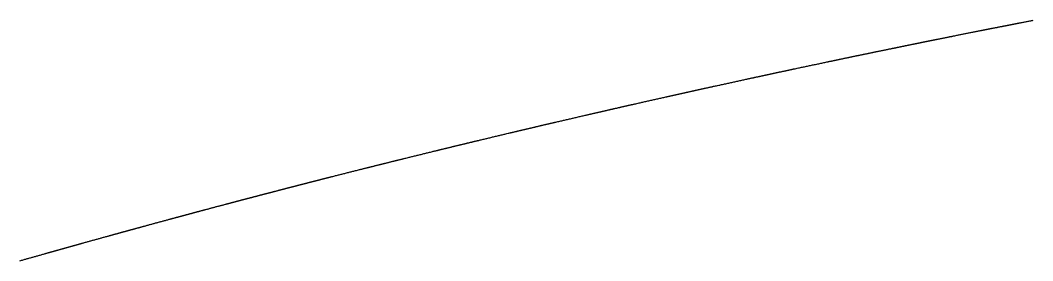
# Model space of a CAD drawing. Header units: millimetres. Extents: x 0 to 2438, y 0 to 1219.
# Drawn here: x 213.331 to 215.886, y 469.506 to 470.112 of the extents above; entities that cross this region are included whole.
import ezdxf

# ---------------------------------------------------------------- set-up
doc = ezdxf.new("R2010")
doc.units = ezdxf.units.MM
doc.layers.add('CUT_AIRCRAFT', color=7, linetype='Continuous')

msp = doc.modelspace()

# ---------------------------------------------------------------- linework, layer by layer
at = {"layer": 'CUT_AIRCRAFT'}
msp.add_lwpolyline([(213.3302, 469.5056), (213.3322, 469.5062), (213.3344, 469.5068), (213.3366, 469.5074), (213.3387, 469.508), (213.3408, 469.5086), (213.3427, 469.5091), (213.3447, 469.5097), (213.3467, 469.5103), (213.3488, 469.5108), (213.3508, 469.5114), (213.3529, 469.512), (213.3549, 469.5126), (213.3569, 469.5132), (213.359, 469.5137), (213.361, 469.5143), (213.363, 469.5149), (213.365, 469.5155), (213.3671, 469.516), (213.3691, 469.5166), (213.3712, 469.5172), (213.3732, 469.5178), (213.3752, 469.5183), (213.3773, 469.5189), (213.3793, 469.5195), (213.3812, 469.52), (213.3833, 469.5206), (213.3854, 469.5212), (213.3876, 469.5218), (213.3898, 469.5224), (213.3918, 469.523), (213.3935, 469.5235), (213.3948, 469.5239), (213.3959, 469.5242), (213.3967, 469.5244), (213.3975, 469.5246), (213.3984, 469.5249), (213.3995, 469.5252), (213.4005, 469.5255), (213.4015, 469.5258), (213.4026, 469.526), (213.4036, 469.5263), (213.4046, 469.5266), (213.4056, 469.5269), (213.4065, 469.5272), (213.4075, 469.5274), (213.4085, 469.5277), (213.4095, 469.528), (213.4106, 469.5283), (213.4116, 469.5286), (213.4126, 469.5289), (213.4136, 469.5291), (213.4146, 469.5294), (213.4156, 469.5297), (213.4166, 469.53), (213.4176, 469.5303), (213.4186, 469.5305), (213.4196, 469.5308), (213.4206, 469.5311), (213.4216, 469.5314), (213.4226, 469.5317), (213.4236, 469.5319), (213.4246, 469.5322), (213.4256, 469.5325), (213.4266, 469.5328), (213.4276, 469.5331), (213.4286, 469.5334), (213.4296, 469.5336), (213.4306, 469.5339), (213.4316, 469.5342), (213.4326, 469.5345), (213.4336, 469.5348), (213.4346, 469.535), (213.4356, 469.5353), (213.4366, 469.5356), (213.4376, 469.5359), (213.4386, 469.5362), (213.4396, 469.5364), (213.4406, 469.5367), (213.4416, 469.537), (213.4426, 469.5373), (213.4436, 469.5376), (213.4446, 469.5378), (213.4456, 469.5381), (213.4466, 469.5384), (213.4476, 469.5387), (213.4486, 469.539), (213.4496, 469.5392), (213.4506, 469.5395), (213.4516, 469.5398), (213.4526, 469.5401), (213.4536, 469.5404), (213.4546, 469.5406), (213.4556, 469.5409), (213.4566, 469.5412), (213.4576, 469.5415), (213.4587, 469.5418), (213.4597, 469.542), (213.4606, 469.5423), (213.4616, 469.5426), (213.4626, 469.5429), (213.4637, 469.5432), (213.4647, 469.5434), (213.4657, 469.5437), (213.4667, 469.544), (213.4677, 469.5443), (213.4687, 469.5446), (213.4697, 469.5448), (213.4707, 469.5451), (213.4717, 469.5454), (213.4727, 469.5457), (213.4737, 469.546), (213.4747, 469.5462), (213.4757, 469.5465), (213.4767, 469.5468), (213.4777, 469.5471), (213.4787, 469.5474), (213.4797, 469.5476), (213.4807, 469.5479), (213.4817, 469.5482), (213.4827, 469.5485), (213.4838, 469.5488), (213.4848, 469.5491), (213.4857, 469.5493), (213.4865, 469.5495), (213.4874, 469.5498), (213.4884, 469.5501), (213.4897, 469.5504), (213.4914, 469.5509), (213.4933, 469.5514), (213.4955, 469.552), (213.4976, 469.5526), (213.4996, 469.5532), (213.5016, 469.5537), (213.5035, 469.5543), (213.5055, 469.5548), (213.5074, 469.5554), (213.5094, 469.5559), (213.5114, 469.5565), (213.5134, 469.557), (213.5153, 469.5575), (213.5173, 469.5581), (213.5193, 469.5586), (213.5212, 469.5592), (213.5232, 469.5597), (213.5252, 469.5603), (213.5272, 469.5608), (213.5291, 469.5614), (213.5311, 469.5619), (213.5331, 469.5625), (213.5351, 469.563), (213.537, 469.5636), (213.5389, 469.5641), (213.5409, 469.5646), (213.5428, 469.5652), (213.5449, 469.5657), (213.547, 469.5663), (213.5492, 469.5669), (213.5511, 469.5675), (213.5528, 469.5679), (213.5541, 469.5683), (213.555, 469.5685), (213.5559, 469.5688), (213.5567, 469.569), (213.5575, 469.5692), (213.5585, 469.5695), (213.5595, 469.5698), (213.5605, 469.5701), (213.5615, 469.5703), (213.5625, 469.5706), (213.5635, 469.5709), (213.5644, 469.5711), (213.5654, 469.5714), (213.5663, 469.5717), (213.5673, 469.5719), (213.5683, 469.5722), (213.5693, 469.5725), (213.5702, 469.5727), (213.5712, 469.573), (213.5722, 469.5733), (213.5731, 469.5735), (213.5741, 469.5738), (213.5751, 469.5741), (213.5761, 469.5743), (213.577, 469.5746), (213.578, 469.5749), (213.579, 469.5751), (213.5799, 469.5754), (213.5809, 469.5757), (213.5819, 469.5759), (213.5828, 469.5762), (213.5838, 469.5765), (213.5848, 469.5767), (213.5857, 469.577), (213.5867, 469.5773), (213.5877, 469.5775), (213.5887, 469.5778), (213.5896, 469.5781), (213.5906, 469.5783), (213.5916, 469.5786), (213.5925, 469.5789), (213.5935, 469.5791), (213.5945, 469.5794), (213.5954, 469.5796), (213.5964, 469.5799), (213.5974, 469.5802), (213.5984, 469.5804), (213.5993, 469.5807), (213.6003, 469.581), (213.6013, 469.5812), (213.6022, 469.5815), (213.6032, 469.5818), (213.6042, 469.582), (213.6051, 469.5823), (213.6061, 469.5826), (213.6071, 469.5828), (213.608, 469.5831), (213.609, 469.5834), (213.61, 469.5836), (213.611, 469.5839), (213.6119, 469.5842), (213.6129, 469.5844), (213.6139, 469.5847), (213.6148, 469.585), (213.6158, 469.5852), (213.6168, 469.5855), (213.6177, 469.5858), (213.6187, 469.586), (213.6197, 469.5863), (213.6206, 469.5866), (213.6216, 469.5868), (213.6226, 469.5871), (213.6235, 469.5873), (213.6245, 469.5876), (213.6255, 469.5879), (213.6265, 469.5881), (213.6274, 469.5884), (213.6284, 469.5887), (213.6294, 469.5889), (213.6303, 469.5892), (213.6313, 469.5895), (213.6323, 469.5897), (213.6333, 469.59), (213.6342, 469.5903), (213.6352, 469.5905), (213.6361, 469.5908), (213.6371, 469.5911), (213.6381, 469.5913), (213.6391, 469.5916), (213.6401, 469.5919), (213.6411, 469.5921), (213.642, 469.5924), (213.6428, 469.5926), (213.6436, 469.5928), (213.6446, 469.5931), (213.6458, 469.5934), (213.6475, 469.5939), (213.6494, 469.5944), (213.6514, 469.5949), (213.6535, 469.5955), (213.6554, 469.596), (213.6574, 469.5966), (213.6592, 469.5971), (213.6611, 469.5976), (213.6629, 469.5981), (213.6649, 469.5986), (213.6668, 469.5991), (213.6687, 469.5996), (213.6706, 469.6002), (213.6725, 469.6007), (213.6744, 469.6012), (213.6763, 469.6017), (213.6782, 469.6022), (213.6801, 469.6027), (213.682, 469.6033), (213.6839, 469.6038), (213.6858, 469.6043), (213.6877, 469.6048), (213.6896, 469.6053), (213.6915, 469.6058), (213.6934, 469.6063), (213.6952, 469.6069), (213.6971, 469.6074), (213.6991, 469.6079), (213.7012, 469.6085), (213.7032, 469.609), (213.7052, 469.6095), (213.7067, 469.61), (213.708, 469.6103), (213.7089, 469.6106), (213.7097, 469.6108), (213.7105, 469.611), (213.7113, 469.6112), (213.7123, 469.6115), (213.7132, 469.6117), (213.7142, 469.612), (213.7152, 469.6122), (213.7161, 469.6125), (213.717, 469.6127), (213.718, 469.613), (213.7189, 469.6132), (213.7198, 469.6135), (213.7208, 469.6137), (213.7217, 469.614), (213.7226, 469.6143), (213.7236, 469.6145), (213.7245, 469.6148), (213.7254, 469.615), (213.7264, 469.6153), (213.7273, 469.6155), (213.7282, 469.6158), (213.7292, 469.616), (213.7301, 469.6163), (213.731, 469.6165), (213.732, 469.6168), (213.7329, 469.617), (213.7338, 469.6173), (213.7348, 469.6175), (213.7357, 469.6178), (213.7366, 469.618), (213.7376, 469.6183), (213.7385, 469.6185), (213.7394, 469.6188), (213.7404, 469.619), (213.7413, 469.6193), (213.7422, 469.6195), (213.7432, 469.6198), (213.7441, 469.62), (213.745, 469.6203), (213.746, 469.6205), (213.7469, 469.6208), (213.7478, 469.621), (213.7488, 469.6213), (213.7497, 469.6215), (213.7506, 469.6218), (213.7516, 469.622), (213.7525, 469.6223), (213.7534, 469.6225), (213.7544, 469.6228), (213.7553, 469.623), (213.7562, 469.6233), (213.7572, 469.6235), (213.7581, 469.6238), (213.7591, 469.624), (213.76, 469.6243), (213.7609, 469.6245), (213.7619, 469.6248), (213.7628, 469.625), (213.7637, 469.6253), (213.7646, 469.6255), (213.7656, 469.6258), (213.7665, 469.6261), (213.7674, 469.6263), (213.7684, 469.6266), (213.7693, 469.6268), (213.7703, 469.6271), (213.7712, 469.6273), (213.7721, 469.6276), (213.7731, 469.6278), (213.774, 469.6281), (213.7749, 469.6283), (213.7758, 469.6286), (213.7768, 469.6288), (213.7777, 469.6291), (213.7786, 469.6293), (213.7796, 469.6295), (213.7805, 469.6298), (213.7815, 469.63), (213.7824, 469.6303), (213.7833, 469.6305), (213.7843, 469.6308), (213.7852, 469.631), (213.7861, 469.6313), (213.787, 469.6315), (213.788, 469.6318), (213.7889, 469.632), (213.7899, 469.6323), (213.7909, 469.6326), (213.7918, 469.6328), (213.7927, 469.633), (213.7935, 469.6333), (213.7943, 469.6335), (213.7952, 469.6337), (213.7964, 469.634), (213.7979, 469.6344), (213.7996, 469.6349), (213.8014, 469.6354), (213.8033, 469.6359), (213.8051, 469.6364), (213.8068, 469.6368), (213.8085, 469.6373), (213.8102, 469.6377), (213.8119, 469.6382), (213.8136, 469.6386), (213.8154, 469.6391), (213.8171, 469.6396), (213.8188, 469.64), (213.8206, 469.6405), (213.8223, 469.6409), (213.824, 469.6414), (213.8257, 469.6419), (213.8274, 469.6423), (213.8292, 469.6428), (213.8309, 469.6432), (213.8327, 469.6437), (213.8344, 469.6441), (213.8361, 469.6446), (213.8378, 469.6451), (213.8395, 469.6455), (213.8412, 469.646), (213.8429, 469.6464), (213.8447, 469.6469), (213.8466, 469.6474), (213.8485, 469.6479), (213.8502, 469.6483), (213.8516, 469.6487), (213.8527, 469.649), (213.8535, 469.6492), (213.8542, 469.6494), (213.8548, 469.6496), (213.8555, 469.6497), (213.8563, 469.65), (213.8571, 469.6502), (213.858, 469.6504), (213.8588, 469.6506), (213.8596, 469.6508), (213.8604, 469.651), (213.8611, 469.6512), (213.8619, 469.6514), (213.8627, 469.6516), (213.8635, 469.6519), (213.8643, 469.6521), (213.8651, 469.6523), (213.8659, 469.6525), (213.8667, 469.6527), (213.8675, 469.6529), (213.8683, 469.6531), (213.869, 469.6533), (213.8698, 469.6535), (213.8706, 469.6537), (213.8714, 469.654), (213.8722, 469.6542), (213.873, 469.6544), (213.8738, 469.6546), (213.8746, 469.6548), (213.8754, 469.655), (213.8762, 469.6552), (213.877, 469.6554), (213.8778, 469.6556), (213.8785, 469.6558), (213.8793, 469.656), (213.8801, 469.6563), (213.8809, 469.6565), (213.8817, 469.6567), (213.8825, 469.6569), (213.8833, 469.6571), (213.8841, 469.6573), (213.8849, 469.6575), (213.8857, 469.6577), (213.8865, 469.6579), (213.8873, 469.6581), (213.8881, 469.6583), (213.8888, 469.6585), (213.8896, 469.6588), (213.8904, 469.659), (213.8912, 469.6592), (213.892, 469.6594), (213.8928, 469.6596), (213.8936, 469.6598), (213.8944, 469.66), (213.8952, 469.6602), (213.896, 469.6604), (213.8968, 469.6606), (213.8976, 469.6608), (213.8983, 469.661), (213.8991, 469.6613), (213.8999, 469.6615), (213.9007, 469.6617), (213.9015, 469.6619), (213.9023, 469.6621), (213.9031, 469.6623), (213.9039, 469.6625), (213.9047, 469.6627), (213.9055, 469.6629), (213.9063, 469.6631), (213.9071, 469.6633), (213.9079, 469.6635), (213.9086, 469.6637), (213.9094, 469.664), (213.9102, 469.6642), (213.911, 469.6644), (213.9118, 469.6646), (213.9126, 469.6648), (213.9134, 469.665), (213.9142, 469.6652), (213.915, 469.6654), (213.9158, 469.6656), (213.9166, 469.6658), (213.9174, 469.666), (213.9181, 469.6662), (213.9189, 469.6664), (213.9197, 469.6667), (213.9205, 469.6669), (213.9213, 469.6671), (213.9221, 469.6673), (213.9229, 469.6675), (213.9237, 469.6677), (213.9245, 469.6679), (213.9253, 469.6681), (213.926, 469.6683), (213.9268, 469.6685), (213.9277, 469.6687), (213.9285, 469.669), (213.9294, 469.6692), (213.9303, 469.6694), (213.9313, 469.6697), (213.9322, 469.6699), (213.9331, 469.6701), (213.934, 469.6704), (213.9349, 469.6706), (213.9358, 469.6708), (213.9367, 469.6711), (213.9376, 469.6713), (213.9385, 469.6716), (213.9394, 469.6718), (213.9403, 469.672), (213.9412, 469.6723), (213.9421, 469.6725), (213.943, 469.6727), (213.9439, 469.673), (213.9448, 469.6732), (213.9457, 469.6734), (213.9466, 469.6737), (213.9475, 469.6739), (213.9484, 469.6741), (213.9493, 469.6744), (213.9501, 469.6746), (213.951, 469.6748), (213.9519, 469.6751), (213.9529, 469.6753), (213.9539, 469.6756), (213.9549, 469.6758), (213.9558, 469.6761), (213.9565, 469.6763), (213.9568, 469.6763), (213.9569, 469.6764), (213.9569, 469.6764), (213.957, 469.6764), (213.9571, 469.6764), (213.9572, 469.6764), (213.9573, 469.6765), (213.9575, 469.6765), (213.9576, 469.6765), (213.9577, 469.6766), (213.9578, 469.6766), (213.9579, 469.6766), (213.958, 469.6766), (213.9581, 469.6767), (213.9582, 469.6767), (213.9583, 469.6767), (213.9584, 469.6768), (213.9585, 469.6768), (213.9587, 469.6768), (213.9588, 469.6768), (213.9589, 469.6769), (213.959, 469.6769), (213.9591, 469.6769), (213.9592, 469.677), (213.9593, 469.677), (213.9594, 469.677), (213.9595, 469.677), (213.9596, 469.6771), (213.9597, 469.6771), (213.9598, 469.6771), (213.9599, 469.6772), (213.9601, 469.6772), (213.9602, 469.6772), (213.9603, 469.6772), (213.9604, 469.6773), (213.9605, 469.6773), (213.9606, 469.6773), (213.9607, 469.6774), (213.9608, 469.6774), (213.9609, 469.6774), (213.961, 469.6774), (213.9612, 469.6775), (213.9613, 469.6775), (213.9614, 469.6775), (213.9615, 469.6776), (213.9616, 469.6776), (213.9617, 469.6776), (213.9618, 469.6776), (213.9619, 469.6777), (213.962, 469.6777), (213.9621, 469.6777), (213.9622, 469.6778), (213.9623, 469.6778), (213.9624, 469.6778), (213.9626, 469.6778), (213.9627, 469.6779), (213.9628, 469.6779), (213.9629, 469.6779), (213.963, 469.678), (213.9631, 469.678), (213.9632, 469.678), (213.9633, 469.678), (213.9634, 469.6781), (213.9635, 469.6781), (213.9637, 469.6781), (213.9638, 469.6781), (213.9639, 469.6782), (213.964, 469.6782), (213.9641, 469.6782), (213.9642, 469.6783), (213.9643, 469.6783), (213.9644, 469.6783), (213.9645, 469.6783), (213.9646, 469.6784), (213.9647, 469.6784), (213.9649, 469.6784), (213.965, 469.6785), (213.9651, 469.6785), (213.9652, 469.6785), (213.9653, 469.6785), (213.9654, 469.6786), (213.9655, 469.6786), (213.9656, 469.6786), (213.9657, 469.6787), (213.9658, 469.6787), (213.9659, 469.6787), (213.966, 469.6787), (213.9661, 469.6788), (213.9663, 469.6788), (213.9664, 469.6788), (213.9665, 469.6789), (213.9666, 469.6789), (213.9667, 469.6789), (213.9668, 469.6789), (213.9669, 469.679), (213.967, 469.679), (213.9671, 469.679), (213.9672, 469.6791), (213.9674, 469.6791), (213.9675, 469.6791), (213.9676, 469.6791), (213.9677, 469.6792), (213.9678, 469.6792), (213.9679, 469.6792), (213.968, 469.6793), (213.9681, 469.6793), (213.9682, 469.6793), (213.9683, 469.6793), (213.9684, 469.6794), (213.9685, 469.6794), (213.9686, 469.6794), (213.9688, 469.6795), (213.9689, 469.6795), (213.969, 469.6795), (213.9691, 469.6795), (213.9692, 469.6796), (213.9693, 469.6796), (213.9694, 469.6796), (213.9695, 469.6796), (213.9696, 469.6797), (213.9697, 469.6797), (213.9699, 469.6797), (213.97, 469.6798), (213.9701, 469.6798), (213.9702, 469.6798), (213.9703, 469.6798), (213.9704, 469.6799), (213.9715, 469.6802), (213.9727, 469.6805), (213.9738, 469.6808), (213.9749, 469.6811), (213.976, 469.6813), (213.9772, 469.6816), (213.9783, 469.6819), (213.9794, 469.6822), (213.9806, 469.6825), (213.9817, 469.6828), (213.9828, 469.6831), (213.984, 469.6834), (213.9851, 469.6837), (213.9862, 469.684), (213.9874, 469.6843), (213.9885, 469.6846), (213.9896, 469.6849), (213.9907, 469.6852), (213.9919, 469.6855), (213.993, 469.6857), (213.9941, 469.686), (213.9953, 469.6863), (213.9964, 469.6866), (213.9975, 469.6869), (213.9987, 469.6872), (213.9998, 469.6875), (214.0009, 469.6878), (214.0021, 469.6881), (214.0032, 469.6884), (214.0043, 469.6887), (214.0055, 469.689), (214.0066, 469.6893), (214.0077, 469.6896), (214.0088, 469.6898), (214.01, 469.6901), (214.0111, 469.6904), (214.0122, 469.6907), (214.0134, 469.691), (214.0145, 469.6913), (214.0156, 469.6916), (214.0168, 469.6919), (214.0179, 469.6922), (214.019, 469.6925), (214.0202, 469.6928), (214.0213, 469.6931), (214.0224, 469.6934), (214.0236, 469.6936), (214.0247, 469.6939), (214.0258, 469.6942), (214.027, 469.6945), (214.0281, 469.6948), (214.0292, 469.6951), (214.0304, 469.6954), (214.0315, 469.6957), (214.0326, 469.696), (214.0337, 469.6963), (214.0349, 469.6966), (214.036, 469.6969), (214.0371, 469.6971), (214.0383, 469.6974), (214.0394, 469.6977), (214.0405, 469.698), (214.0417, 469.6983), (214.0428, 469.6986), (214.0439, 469.6989), (214.0451, 469.6992), (214.0462, 469.6995), (214.0473, 469.6998), (214.0485, 469.7001), (214.0496, 469.7003), (214.0507, 469.7006), (214.0519, 469.7009), (214.053, 469.7012), (214.0541, 469.7015), (214.0553, 469.7018), (214.0564, 469.7021), (214.0575, 469.7024), (214.0587, 469.7027), (214.0598, 469.703), (214.0609, 469.7033), (214.0621, 469.7035), (214.0632, 469.7038), (214.0643, 469.7041), (214.0655, 469.7044), (214.0666, 469.7047), (214.0677, 469.705), (214.0689, 469.7053), (214.07, 469.7056), (214.0711, 469.7059), (214.0722, 469.7062), (214.0734, 469.7064), (214.0745, 469.7067), (214.0756, 469.707), (214.0768, 469.7073), (214.0779, 469.7076), (214.079, 469.7079), (214.0802, 469.7082), (214.0813, 469.7085), (214.0824, 469.7088), (214.0836, 469.7091), (214.0847, 469.7093), (214.0858, 469.7096), (214.087, 469.7099), (214.0881, 469.7102), (214.0892, 469.7105), (214.0904, 469.7108), (214.0915, 469.7111), (214.0926, 469.7114), (214.0938, 469.7117), (214.0949, 469.7119), (214.096, 469.7122), (214.0972, 469.7125), (214.0983, 469.7128), (214.0995, 469.7131), (214.1006, 469.7134), (214.1017, 469.7137), (214.1028, 469.714), (214.104, 469.7142), (214.1051, 469.7145), (214.1062, 469.7148), (214.1074, 469.7151), (214.1086, 469.7154), (214.1097, 469.7157), (214.1108, 469.716), (214.1117, 469.7162), (214.1127, 469.7165), (214.1138, 469.7168), (214.1153, 469.7171), (214.1173, 469.7176), (214.1195, 469.7182), (214.122, 469.7188), (214.1245, 469.7195), (214.1269, 469.7201), (214.1292, 469.7207), (214.1314, 469.7212), (214.1337, 469.7218), (214.1359, 469.7224), (214.1382, 469.7229), (214.1405, 469.7235), (214.1428, 469.7241), (214.1451, 469.7247), (214.1474, 469.7253), (214.1497, 469.7259), (214.152, 469.7264), (214.1543, 469.727), (214.1566, 469.7276), (214.1589, 469.7282), (214.1612, 469.7287), (214.1635, 469.7293), (214.1658, 469.7299), (214.1681, 469.7305), (214.1703, 469.7311), (214.1726, 469.7316), (214.1748, 469.7322), (214.1771, 469.7328), (214.1795, 469.7334), (214.182, 469.734), (214.1845, 469.7346), (214.1868, 469.7352), (214.1887, 469.7357), (214.1902, 469.7361), (214.1914, 469.7363), (214.1924, 469.7366), (214.1933, 469.7368), (214.1944, 469.7371), (214.1956, 469.7374), (214.1968, 469.7377), (214.198, 469.738), (214.1992, 469.7383), (214.2003, 469.7386), (214.2015, 469.7389), (214.2026, 469.7392), (214.2038, 469.7395), (214.2049, 469.7397), (214.2061, 469.74), (214.2073, 469.7403), (214.2084, 469.7406), (214.2096, 469.7409), (214.2107, 469.7412), (214.2119, 469.7415), (214.2131, 469.7418), (214.2142, 469.7421), (214.2154, 469.7424), (214.2165, 469.7427), (214.2177, 469.7429), (214.2189, 469.7432), (214.22, 469.7435), (214.2212, 469.7438), (214.2223, 469.7441), (214.2235, 469.7444), (214.2247, 469.7447), (214.2258, 469.745), (214.227, 469.7453), (214.2281, 469.7456), (214.2293, 469.7458), (214.2305, 469.7461), (214.2316, 469.7464), (214.2328, 469.7467), (214.2339, 469.747), (214.2351, 469.7473), (214.2363, 469.7476), (214.2374, 469.7479), (214.2386, 469.7482), (214.2398, 469.7484), (214.2409, 469.7487), (214.2421, 469.749), (214.2432, 469.7493), (214.2444, 469.7496), (214.2456, 469.7499), (214.2467, 469.7502), (214.2479, 469.7505), (214.249, 469.7508), (214.2502, 469.751), (214.2514, 469.7513), (214.2525, 469.7516), (214.2537, 469.7519), (214.2548, 469.7522), (214.256, 469.7525), (214.2572, 469.7528), (214.2583, 469.7531), (214.2595, 469.7534), (214.2606, 469.7536), (214.2618, 469.7539), (214.263, 469.7542), (214.2641, 469.7545), (214.2653, 469.7548), (214.2664, 469.7551), (214.2676, 469.7554), (214.2688, 469.7557), (214.2699, 469.7559), (214.2711, 469.7562), (214.2722, 469.7565), (214.2734, 469.7568), (214.2746, 469.7571), (214.2757, 469.7574), (214.2769, 469.7577), (214.2781, 469.758), (214.2792, 469.7583), (214.2804, 469.7585), (214.2815, 469.7588), (214.2827, 469.7591), (214.2839, 469.7594), (214.285, 469.7597), (214.2862, 469.76), (214.2873, 469.7603), (214.2885, 469.7605), (214.2896, 469.7608), (214.2908, 469.7611), (214.292, 469.7614), (214.2933, 469.7617), (214.2944, 469.762), (214.2955, 469.7623), (214.2964, 469.7625), (214.2974, 469.7628), (214.2986, 469.763), (214.3001, 469.7634), (214.3021, 469.7639), (214.3044, 469.7645), (214.307, 469.7651), (214.3095, 469.7657), (214.312, 469.7663), (214.3143, 469.7669), (214.3166, 469.7675), (214.3189, 469.7681), (214.3212, 469.7686), (214.3236, 469.7692), (214.326, 469.7698), (214.3283, 469.7704), (214.3307, 469.7709), (214.333, 469.7715), (214.3354, 469.7721), (214.3377, 469.7727), (214.3401, 469.7733), (214.3424, 469.7738), (214.3448, 469.7744), (214.3471, 469.775), (214.3495, 469.7756), (214.3518, 469.7761), (214.3542, 469.7767), (214.3565, 469.7773), (214.3588, 469.7778), (214.3611, 469.7784), (214.3635, 469.779), (214.3659, 469.7796), (214.3685, 469.7802), (214.371, 469.7808), (214.3733, 469.7814), (214.3753, 469.7819), (214.3769, 469.7823), (214.3781, 469.7826), (214.3791, 469.7828), (214.3801, 469.783), (214.3812, 469.7833), (214.3824, 469.7836), (214.3836, 469.7839), (214.3848, 469.7842), (214.3861, 469.7845), (214.3872, 469.7848), (214.3884, 469.7851), (214.3896, 469.7854), (214.3908, 469.7856), (214.392, 469.7859), (214.3931, 469.7862), (214.3944, 469.7865), (214.3955, 469.7868), (214.3967, 469.7871), (214.3979, 469.7874), (214.3991, 469.7877), (214.4003, 469.788), (214.4015, 469.7883), (214.4027, 469.7885), (214.4039, 469.7888), (214.405, 469.7891), (214.4062, 469.7894), (214.4074, 469.7897), (214.4086, 469.79), (214.4098, 469.7903), (214.411, 469.7906), (214.4122, 469.7909), (214.4134, 469.7911), (214.4146, 469.7914), (214.4158, 469.7917), (214.4169, 469.792), (214.4181, 469.7923), (214.4193, 469.7926), (214.4205, 469.7929), (214.4217, 469.7932), (214.4229, 469.7934), (214.4241, 469.7937), (214.4253, 469.794), (214.4264, 469.7943), (214.4276, 469.7946), (214.4288, 469.7949), (214.43, 469.7952), (214.4312, 469.7955), (214.4324, 469.7958), (214.4336, 469.796), (214.4348, 469.7963), (214.436, 469.7966), (214.4372, 469.7969), (214.4384, 469.7972), (214.4395, 469.7975), (214.4407, 469.7978), (214.4419, 469.7981), (214.4431, 469.7983), (214.4443, 469.7986), (214.4455, 469.7989), (214.4467, 469.7992), (214.4479, 469.7995), (214.4491, 469.7998), (214.4502, 469.8001), (214.4514, 469.8004), (214.4526, 469.8006), (214.4538, 469.8009), (214.455, 469.8012), (214.4562, 469.8015), (214.4574, 469.8018), (214.4586, 469.8021), (214.4598, 469.8024), (214.4609, 469.8026), (214.4621, 469.8029), (214.4633, 469.8032), (214.4645, 469.8035), (214.4657, 469.8038), (214.4669, 469.8041), (214.4681, 469.8044), (214.4693, 469.8047), (214.4705, 469.8049), (214.4717, 469.8052), (214.4729, 469.8055), (214.4741, 469.8058), (214.4752, 469.8061), (214.4764, 469.8064), (214.4776, 469.8066), (214.4788, 469.8069), (214.48, 469.8072), (214.4812, 469.8075), (214.4825, 469.8078), (214.4837, 469.8081), (214.4848, 469.8084), (214.4857, 469.8086), (214.4868, 469.8088), (214.488, 469.8091), (214.4895, 469.8095), (214.4915, 469.81), (214.4939, 469.8106), (214.4965, 469.8112), (214.4991, 469.8118), (214.5016, 469.8124), (214.504, 469.813), (214.5064, 469.8136), (214.5087, 469.8141), (214.5111, 469.8147), (214.5135, 469.8153), (214.5159, 469.8158), (214.5183, 469.8164), (214.5207, 469.817), (214.5231, 469.8176), (214.5255, 469.8181), (214.5279, 469.8187), (214.5303, 469.8193), (214.5327, 469.8198), (214.5351, 469.8204), (214.5375, 469.821), (214.54, 469.8216), (214.5424, 469.8221), (214.5448, 469.8227), (214.5471, 469.8233), (214.5495, 469.8238), (214.5518, 469.8244), (214.5542, 469.825), (214.5567, 469.8256), (214.5593, 469.8262), (214.5619, 469.8268), (214.5643, 469.8274), (214.5663, 469.8278), (214.5679, 469.8282), (214.5692, 469.8285), (214.5702, 469.8287), (214.5712, 469.829), (214.5723, 469.8292), (214.5735, 469.8295), (214.5748, 469.8298), (214.576, 469.8301), (214.5773, 469.8304), (214.5785, 469.8307), (214.5797, 469.831), (214.5809, 469.8313), (214.5821, 469.8316), (214.5833, 469.8318), (214.5845, 469.8321), (214.5857, 469.8324), (214.5869, 469.8327), (214.5881, 469.833), (214.5893, 469.8333), (214.5906, 469.8336), (214.5918, 469.8339), (214.593, 469.8341), (214.5942, 469.8344), (214.5954, 469.8347), (214.5966, 469.835), (214.5978, 469.8353), (214.599, 469.8356), (214.6002, 469.8359), (214.6015, 469.8361), (214.6027, 469.8364), (214.6039, 469.8367), (214.6051, 469.837), (214.6063, 469.8373), (214.6075, 469.8376), (214.6087, 469.8379), (214.6099, 469.8381), (214.6112, 469.8384), (214.6124, 469.8387), (214.6136, 469.839), (214.6148, 469.8393), (214.616, 469.8396), (214.6172, 469.8399), (214.6184, 469.8401), (214.6196, 469.8404), (214.6208, 469.8407), (214.6221, 469.841), (214.6233, 469.8413), (214.6245, 469.8416), (214.6257, 469.8418), (214.6269, 469.8421), (214.6281, 469.8424), (214.6293, 469.8427), (214.6305, 469.843), (214.6317, 469.8433), (214.6329, 469.8436), (214.6342, 469.8438), (214.6354, 469.8441), (214.6366, 469.8444), (214.6378, 469.8447), (214.639, 469.845), (214.6402, 469.8453), (214.6414, 469.8455), (214.6427, 469.8458), (214.6439, 469.8461), (214.6451, 469.8464), (214.6463, 469.8467), (214.6475, 469.847), (214.6487, 469.8472), (214.6499, 469.8475), (214.6511, 469.8478), (214.6523, 469.8481), (214.6535, 469.8484), (214.6548, 469.8487), (214.656, 469.8489), (214.6572, 469.8492), (214.6584, 469.8495), (214.6596, 469.8498), (214.6608, 469.8501), (214.662, 469.8504), (214.6633, 469.8506), (214.6645, 469.8509), (214.6657, 469.8512), (214.6669, 469.8515), (214.6681, 469.8518), (214.6693, 469.8521), (214.6705, 469.8523), (214.6717, 469.8526), (214.6729, 469.8529), (214.6742, 469.8532), (214.6755, 469.8535), (214.6767, 469.8538), (214.6778, 469.854), (214.6788, 469.8543), (214.6798, 469.8545), (214.681, 469.8548), (214.6826, 469.8552), (214.6847, 469.8557), (214.6872, 469.8562), (214.6898, 469.8568), (214.6924, 469.8575), (214.695, 469.8581), (214.6974, 469.8586), (214.6998, 469.8592), (214.7022, 469.8597), (214.7047, 469.8603), (214.7071, 469.8609), (214.7096, 469.8614), (214.712, 469.862), (214.7145, 469.8626), (214.7169, 469.8632), (214.7194, 469.8637), (214.7218, 469.8643), (214.7243, 469.8649), (214.7267, 469.8654), (214.7292, 469.866), (214.7316, 469.8666), (214.7341, 469.8671), (214.7366, 469.8677), (214.739, 469.8683), (214.7414, 469.8688), (214.7438, 469.8694), (214.7462, 469.8699), (214.7487, 469.8705), (214.7512, 469.8711), (214.7539, 469.8717), (214.7565, 469.8723), (214.759, 469.8729), (214.761, 469.8733), (214.7627, 469.8737), (214.7639, 469.874), (214.765, 469.8742), (214.766, 469.8745), (214.7671, 469.8747), (214.7684, 469.875), (214.7697, 469.8753), (214.7709, 469.8756), (214.7722, 469.8759), (214.7734, 469.8762), (214.7747, 469.8765), (214.7759, 469.8768), (214.7771, 469.877), (214.7784, 469.8773), (214.7796, 469.8776), (214.7808, 469.8779), (214.7821, 469.8782), (214.7833, 469.8785), (214.7846, 469.8788), (214.7858, 469.879), (214.787, 469.8793), (214.7883, 469.8796), (214.7895, 469.8799), (214.7908, 469.8802), (214.792, 469.8805), (214.7932, 469.8807), (214.7945, 469.881), (214.7957, 469.8813), (214.797, 469.8816), (214.7982, 469.8819), (214.7994, 469.8822), (214.8007, 469.8824), (214.8019, 469.8827), (214.8031, 469.883), (214.8044, 469.8833), (214.8056, 469.8836), (214.8068, 469.8839), (214.8081, 469.8841), (214.8093, 469.8844), (214.8106, 469.8847), (214.8118, 469.885), (214.8131, 469.8853), (214.8143, 469.8856), (214.8155, 469.8858), (214.8168, 469.8861), (214.818, 469.8864), (214.8192, 469.8867), (214.8205, 469.887), (214.8217, 469.8873), (214.8229, 469.8875), (214.8242, 469.8878), (214.8254, 469.8881), (214.8267, 469.8884), (214.8279, 469.8887), (214.8291, 469.889), (214.8304, 469.8892), (214.8316, 469.8895), (214.8329, 469.8898), (214.8341, 469.8901), (214.8353, 469.8904), (214.8366, 469.8906), (214.8378, 469.8909), (214.8391, 469.8912), (214.8403, 469.8915), (214.8415, 469.8918), (214.8428, 469.8921), (214.844, 469.8923), (214.8452, 469.8926), (214.8465, 469.8929), (214.8477, 469.8932), (214.849, 469.8935), (214.8502, 469.8937), (214.8514, 469.894), (214.8527, 469.8943), (214.8539, 469.8946), (214.8552, 469.8949), (214.8564, 469.8952), (214.8576, 469.8954), (214.8589, 469.8957), (214.8601, 469.896), (214.8614, 469.8963), (214.8626, 469.8966), (214.8639, 469.8968), (214.8651, 469.8971), (214.8663, 469.8974), (214.8675, 469.8977), (214.8688, 469.898), (214.87, 469.8982), (214.8713, 469.8985), (214.8726, 469.8988), (214.8739, 469.8991), (214.875, 469.8994), (214.876, 469.8996), (214.8771, 469.8998), (214.8783, 469.9001), (214.88, 469.9005), (214.8821, 469.901), (214.8845, 469.9015), (214.8872, 469.9021), (214.8899, 469.9028), (214.8925, 469.9033), (214.895, 469.9039), (214.8975, 469.9045), (214.8999, 469.905), (214.9024, 469.9056), (214.9049, 469.9061), (214.9074, 469.9067), (214.9099, 469.9073), (214.9124, 469.9078), (214.9149, 469.9084), (214.9174, 469.909), (214.9199, 469.9095), (214.9224, 469.9101), (214.9249, 469.9106), (214.9274, 469.9112), (214.9299, 469.9118), (214.9324, 469.9123), (214.9349, 469.9129), (214.9374, 469.9134), (214.9399, 469.914), (214.9423, 469.9145), (214.9448, 469.9151), (214.9473, 469.9157), (214.9499, 469.9162), (214.9526, 469.9168), (214.9553, 469.9174), (214.9578, 469.918), (214.9599, 469.9185), (214.9615, 469.9188), (214.9628, 469.9191), (214.9639, 469.9194), (214.9649, 469.9196), (214.9661, 469.9199), (214.9673, 469.9201), (214.9686, 469.9204), (214.9699, 469.9207), (214.9712, 469.921), (214.9725, 469.9213), (214.9737, 469.9216), (214.975, 469.9219), (214.9762, 469.9221), (214.9775, 469.9224), (214.9787, 469.9227), (214.98, 469.923), (214.9813, 469.9233), (214.9825, 469.9235), (214.9838, 469.9238), (214.985, 469.9241), (214.9863, 469.9244), (214.9876, 469.9247), (214.9888, 469.9249), (214.9901, 469.9252), (214.9913, 469.9255), (214.9926, 469.9258), (214.9939, 469.9261), (214.9951, 469.9263), (214.9964, 469.9266), (214.9976, 469.9269), (214.9989, 469.9272), (215.0001, 469.9275), (215.0014, 469.9277), (215.0027, 469.928), (215.0039, 469.9283), (215.0052, 469.9286), (215.0064, 469.9289), (215.0077, 469.9291), (215.009, 469.9294), (215.0102, 469.9297), (215.0115, 469.93), (215.0127, 469.9303), (215.014, 469.9305), (215.0153, 469.9308), (215.0165, 469.9311), (215.0178, 469.9314), (215.019, 469.9317), (215.0203, 469.9319), (215.0215, 469.9322), (215.0228, 469.9325), (215.0241, 469.9328), (215.0253, 469.933), (215.0266, 469.9333), (215.0278, 469.9336), (215.0291, 469.9339), (215.0304, 469.9342), (215.0316, 469.9344), (215.0329, 469.9347), (215.0341, 469.935), (215.0354, 469.9353), (215.0367, 469.9356), (215.0379, 469.9358), (215.0392, 469.9361), (215.0404, 469.9364), (215.0417, 469.9367), (215.0429, 469.9369), (215.0442, 469.9372), (215.0455, 469.9375), (215.0467, 469.9378), (215.048, 469.9381), (215.0493, 469.9383), (215.0505, 469.9386), (215.0518, 469.9389), (215.053, 469.9392), (215.0543, 469.9394), (215.0555, 469.9397), (215.0568, 469.94), (215.0581, 469.9403), (215.0593, 469.9406), (215.0606, 469.9408), (215.0618, 469.9411), (215.0631, 469.9414), (215.0644, 469.9417), (215.0656, 469.9419), (215.0669, 469.9422), (215.0681, 469.9425), (215.0694, 469.9428), (215.0707, 469.9431), (215.072, 469.9433), (215.0733, 469.9436), (215.0745, 469.9439), (215.0757, 469.9442), (215.0767, 469.9444), (215.0778, 469.9446), (215.0791, 469.9449), (215.0807, 469.9453), (215.0829, 469.9457), (215.0854, 469.9463), (215.0881, 469.9469), (215.0909, 469.9475), (215.0935, 469.9481), (215.096, 469.9486), (215.0985, 469.9492), (215.101, 469.9497), (215.1035, 469.9503), (215.1061, 469.9508), (215.1086, 469.9514), (215.1112, 469.9519), (215.1137, 469.9525), (215.1162, 469.953), (215.1188, 469.9536), (215.1213, 469.9541), (215.1238, 469.9547), (215.1264, 469.9553), (215.1289, 469.9558), (215.1314, 469.9564), (215.134, 469.9569), (215.1365, 469.9575), (215.1391, 469.958), (215.1416, 469.9586), (215.1441, 469.9591), (215.1465, 469.9597), (215.1491, 469.9602), (215.1517, 469.9608), (215.1545, 469.9614), (215.1572, 469.962), (215.1597, 469.9625), (215.1619, 469.963), (215.1635, 469.9633), (215.1648, 469.9636), (215.1659, 469.9639), (215.167, 469.9641), (215.1681, 469.9643), (215.1694, 469.9646), (215.1707, 469.9649), (215.1721, 469.9652), (215.1734, 469.9655), (215.1746, 469.9658), (215.1759, 469.966), (215.1772, 469.9663), (215.1784, 469.9666), (215.1797, 469.9668), (215.181, 469.9671), (215.1823, 469.9674), (215.1836, 469.9677), (215.1848, 469.968), (215.1861, 469.9682), (215.1874, 469.9685), (215.1887, 469.9688), (215.1899, 469.9691), (215.1912, 469.9693), (215.1925, 469.9696), (215.1938, 469.9699), (215.195, 469.9702), (215.1963, 469.9704), (215.1976, 469.9707), (215.1989, 469.971), (215.2001, 469.9713), (215.2014, 469.9715), (215.2027, 469.9718), (215.204, 469.9721), (215.2053, 469.9724), (215.2065, 469.9726), (215.2078, 469.9729), (215.2091, 469.9732), (215.2104, 469.9735), (215.2116, 469.9737), (215.2129, 469.974), (215.2142, 469.9743), (215.2155, 469.9746), (215.2167, 469.9748), (215.218, 469.9751), (215.2193, 469.9754), (215.2206, 469.9757), (215.2218, 469.9759), (215.2231, 469.9762), (215.2244, 469.9765), (215.2257, 469.9768), (215.2269, 469.977), (215.2282, 469.9773), (215.2295, 469.9776), (215.2308, 469.9779), (215.2321, 469.9781), (215.2333, 469.9784), (215.2346, 469.9787), (215.2359, 469.979), (215.2372, 469.9792), (215.2384, 469.9795), (215.2397, 469.9798), (215.241, 469.98), (215.2423, 469.9803), (215.2435, 469.9806), (215.2448, 469.9809), (215.2461, 469.9811), (215.2474, 469.9814), (215.2486, 469.9817), (215.2499, 469.982), (215.2512, 469.9822), (215.2525, 469.9825), (215.2537, 469.9828), (215.255, 469.9831), (215.2563, 469.9833), (215.2576, 469.9836), (215.2589, 469.9839), (215.2601, 469.9841), (215.2614, 469.9844), (215.2627, 469.9847), (215.264, 469.985), (215.2653, 469.9852), (215.2665, 469.9855), (215.2678, 469.9858), (215.2691, 469.9861), (215.2703, 469.9863), (215.2716, 469.9866), (215.2729, 469.9869), (215.2742, 469.9871), (215.2755, 469.9874), (215.2768, 469.9877), (215.2781, 469.988), (215.2793, 469.9882), (215.2803, 469.9885), (215.2814, 469.9887), (215.2827, 469.989), (215.2844, 469.9893), (215.2866, 469.9898), (215.2891, 469.9903), (215.2919, 469.9909), (215.2946, 469.9915), (215.2973, 469.9921), (215.2999, 469.9926), (215.3024, 469.9932), (215.3049, 469.9937), (215.3074, 469.9942), (215.31, 469.9948), (215.3126, 469.9953), (215.3151, 469.9959), (215.3177, 469.9964), (215.3203, 469.9969), (215.3228, 469.9975), (215.3254, 469.998), (215.328, 469.9986), (215.3305, 469.9991), (215.3331, 469.9997), (215.3356, 470.0002), (215.3382, 470.0007), (215.3408, 470.0013), (215.3434, 470.0018), (215.3459, 470.0024), (215.3484, 470.0029), (215.3509, 470.0034), (215.3535, 470.004), (215.3562, 470.0045), (215.3589, 470.0051), (215.3617, 470.0057), (215.3642, 470.0062), (215.3664, 470.0067), (215.3681, 470.007), (215.3694, 470.0073), (215.3705, 470.0075), (215.3716, 470.0078), (215.3727, 470.008), (215.374, 470.0083), (215.3754, 470.0086), (215.3767, 470.0088), (215.378, 470.0091), (215.3793, 470.0094), (215.3806, 470.0097), (215.3818, 470.0099), (215.3831, 470.0102), (215.3844, 470.0105), (215.3857, 470.0107), (215.387, 470.011), (215.3883, 470.0113), (215.3896, 470.0115), (215.3909, 470.0118), (215.3921, 470.0121), (215.3934, 470.0124), (215.3947, 470.0126), (215.396, 470.0129), (215.3973, 470.0132), (215.3986, 470.0134), (215.3999, 470.0137), (215.4011, 470.014), (215.4024, 470.0142), (215.4037, 470.0145), (215.405, 470.0148), (215.4063, 470.015), (215.4076, 470.0153), (215.4089, 470.0156), (215.4101, 470.0159), (215.4114, 470.0161), (215.4127, 470.0164), (215.414, 470.0167), (215.4153, 470.0169), (215.4166, 470.0172), (215.4179, 470.0175), (215.4192, 470.0177), (215.4204, 470.018), (215.4217, 470.0183), (215.423, 470.0185), (215.4243, 470.0188), (215.4256, 470.0191), (215.4269, 470.0193), (215.4281, 470.0196), (215.4294, 470.0199), (215.4307, 470.0201), (215.432, 470.0204), (215.4333, 470.0207), (215.4346, 470.0209), (215.4359, 470.0212), (215.4372, 470.0215), (215.4384, 470.0218), (215.4397, 470.022), (215.441, 470.0223), (215.4423, 470.0226), (215.4436, 470.0228), (215.4449, 470.0231), (215.4462, 470.0234), (215.4475, 470.0236), (215.4487, 470.0239), (215.45, 470.0242), (215.4513, 470.0244), (215.4526, 470.0247), (215.4539, 470.025), (215.4552, 470.0252), (215.4565, 470.0255), (215.4578, 470.0258), (215.459, 470.026), (215.4603, 470.0263), (215.4616, 470.0266), (215.4629, 470.0268), (215.4642, 470.0271), (215.4655, 470.0274), (215.4667, 470.0276), (215.468, 470.0279), (215.4693, 470.0282), (215.4706, 470.0284), (215.4719, 470.0287), (215.4732, 470.029), (215.4745, 470.0292), (215.4758, 470.0295), (215.477, 470.0298), (215.4783, 470.03), (215.4796, 470.0303), (215.4809, 470.0306), (215.4822, 470.0308), (215.4835, 470.0311), (215.4848, 470.0314), (215.486, 470.0316), (215.4873, 470.0319), (215.4886, 470.0321), (215.4899, 470.0324), (215.4913, 470.0327), (215.4927, 470.033), (215.4941, 470.0333), (215.4956, 470.0336), (215.497, 470.0339), (215.4984, 470.0342), (215.4998, 470.0344), (215.5012, 470.0347), (215.5026, 470.035), (215.504, 470.0353), (215.5054, 470.0356), (215.5068, 470.0359), (215.5082, 470.0362), (215.5096, 470.0365), (215.511, 470.0368), (215.5124, 470.037), (215.5138, 470.0373), (215.5152, 470.0376), (215.5166, 470.0379), (215.518, 470.0382), (215.5195, 470.0385), (215.5209, 470.0388), (215.5223, 470.0391), (215.5237, 470.0394), (215.525, 470.0396), (215.5264, 470.0399), (215.5278, 470.0402), (215.5293, 470.0405), (215.5309, 470.0408), (215.5325, 470.0412), (215.5339, 470.0415), (215.5349, 470.0417), (215.5354, 470.0418), (215.5356, 470.0418), (215.5356, 470.0418), (215.5357, 470.0418), (215.5359, 470.0419), (215.536, 470.0419), (215.5361, 470.0419), (215.5363, 470.0419), (215.5364, 470.042), (215.5365, 470.042), (215.5366, 470.042), (215.5367, 470.042), (215.5368, 470.0421), (215.537, 470.0421), (215.5371, 470.0421), (215.5372, 470.0421), (215.5373, 470.0422), (215.5374, 470.0422), (215.5376, 470.0422), (215.5377, 470.0422), (215.5378, 470.0423), (215.5379, 470.0423), (215.538, 470.0423), (215.5382, 470.0423), (215.5383, 470.0424), (215.5384, 470.0424), (215.5385, 470.0424), (215.5386, 470.0424), (215.5387, 470.0424), (215.5389, 470.0425), (215.539, 470.0425), (215.5391, 470.0425), (215.5392, 470.0425), (215.5393, 470.0426), (215.5395, 470.0426), (215.5396, 470.0426), (215.5397, 470.0426), (215.5398, 470.0427), (215.5399, 470.0427), (215.5401, 470.0427), (215.5402, 470.0427), (215.5403, 470.0428), (215.5404, 470.0428), (215.5405, 470.0428), (215.5406, 470.0428), (215.5408, 470.0429), (215.5409, 470.0429), (215.541, 470.0429), (215.5411, 470.0429), (215.5412, 470.043), (215.5414, 470.043), (215.5415, 470.043), (215.5416, 470.043), (215.5417, 470.0431), (215.5419, 470.0431), (215.542, 470.0431), (215.5421, 470.0431), (215.5422, 470.0432), (215.5423, 470.0432), (215.5424, 470.0432), (215.5426, 470.0432), (215.5427, 470.0433), (215.5428, 470.0433), (215.5429, 470.0433), (215.543, 470.0433), (215.5432, 470.0434), (215.5433, 470.0434), (215.5434, 470.0434), (215.5435, 470.0434), (215.5436, 470.0434), (215.5437, 470.0435), (215.5439, 470.0435), (215.544, 470.0435), (215.5441, 470.0435), (215.5442, 470.0436), (215.5444, 470.0436), (215.5445, 470.0436), (215.5446, 470.0436), (215.5447, 470.0437), (215.5448, 470.0437), (215.5449, 470.0437), (215.5451, 470.0437), (215.5452, 470.0438), (215.5453, 470.0438), (215.5454, 470.0438), (215.5456, 470.0438), (215.5457, 470.0439), (215.5459, 470.0439), (215.5459, 470.0439), (215.5459, 470.0439), (215.5464, 470.044), (215.5472, 470.0442), (215.5484, 470.0444), (215.5497, 470.0447), (215.5511, 470.045), (215.5523, 470.0452), (215.5535, 470.0455), (215.5547, 470.0457), (215.5558, 470.0459), (215.557, 470.0462), (215.5581, 470.0464), (215.5593, 470.0467), (215.5605, 470.0469), (215.5617, 470.0471), (215.5629, 470.0474), (215.564, 470.0476), (215.5652, 470.0479), (215.5664, 470.0481), (215.5676, 470.0483), (215.5687, 470.0486), (215.5699, 470.0488), (215.5711, 470.0491), (215.5723, 470.0493), (215.5735, 470.0495), (215.5746, 470.0498), (215.5758, 470.05), (215.577, 470.0503), (215.5782, 470.0505), (215.5794, 470.0507), (215.5805, 470.051), (215.5817, 470.0512), (215.5829, 470.0515), (215.5841, 470.0517), (215.5851, 470.0519), (215.5862, 470.0521), (215.5873, 470.0523), (215.5883, 470.0526), (215.5893, 470.0528), (215.5904, 470.053), (215.5915, 470.0532), (215.5925, 470.0534), (215.5936, 470.0536), (215.5947, 470.0538), (215.5957, 470.0541), (215.5968, 470.0543), (215.5978, 470.0545), (215.5989, 470.0547), (215.5999, 470.0549), (215.601, 470.0551), (215.602, 470.0553), (215.6031, 470.0556), (215.6042, 470.0558), (215.6052, 470.056), (215.6063, 470.0562), (215.6073, 470.0564), (215.6084, 470.0566), (215.6095, 470.0568), (215.6105, 470.0571), (215.6116, 470.0573), (215.6126, 470.0575), (215.6137, 470.0577), (215.6148, 470.0579), (215.6158, 470.0581), (215.6169, 470.0583), (215.6179, 470.0586), (215.619, 470.0588), (215.62, 470.059), (215.6211, 470.0592), (215.6222, 470.0594), (215.6232, 470.0596), (215.6243, 470.0598), (215.6253, 470.0601), (215.6264, 470.0603), (215.6275, 470.0605), (215.6285, 470.0607), (215.6296, 470.0609), (215.6306, 470.0611), (215.6317, 470.0613), (215.6328, 470.0616), (215.6338, 470.0618), (215.6349, 470.062), (215.6359, 470.0622), (215.637, 470.0624), (215.638, 470.0626), (215.6391, 470.0628), (215.6402, 470.063), (215.6412, 470.0633), (215.6423, 470.0635), (215.6433, 470.0637), (215.6444, 470.0639), (215.6455, 470.0641), (215.6465, 470.0643), (215.6476, 470.0645), (215.6487, 470.0648), (215.6497, 470.065), (215.6508, 470.0652), (215.6518, 470.0654), (215.6529, 470.0656), (215.6539, 470.0658), (215.655, 470.066), (215.6561, 470.0662), (215.6571, 470.0665), (215.6582, 470.0667), (215.6592, 470.0669), (215.6603, 470.0671), (215.6614, 470.0673), (215.6624, 470.0675), (215.6635, 470.0677), (215.6645, 470.0679), (215.6656, 470.0682), (215.6667, 470.0684), (215.6677, 470.0686), (215.6688, 470.0688), (215.6698, 470.069), (215.6709, 470.0692), (215.672, 470.0694), (215.673, 470.0696), (215.674, 470.0699), (215.6751, 470.0701), (215.6762, 470.0703), (215.6772, 470.0705), (215.6783, 470.0707), (215.6795, 470.0709), (215.6805, 470.0711), (215.6815, 470.0713), (215.6824, 470.0715), (215.6833, 470.0717), (215.6843, 470.0719), (215.6857, 470.0722), (215.6875, 470.0725), (215.6896, 470.073), (215.6919, 470.0734), (215.6942, 470.0739), (215.6964, 470.0743), (215.6985, 470.0747), (215.7006, 470.0752), (215.7027, 470.0756), (215.7048, 470.076), (215.7069, 470.0764), (215.709, 470.0768), (215.7112, 470.0773), (215.7133, 470.0777), (215.7154, 470.0781), (215.7175, 470.0785), (215.7196, 470.0789), (215.7217, 470.0794), (215.7239, 470.0798), (215.726, 470.0802), (215.7281, 470.0806), (215.7302, 470.0811), (215.7324, 470.0815), (215.7345, 470.0819), (215.7366, 470.0823), (215.7387, 470.0827), (215.7407, 470.0831), (215.7429, 470.0836), (215.7451, 470.084), (215.7474, 470.0845), (215.7496, 470.0849), (215.7518, 470.0853), (215.7535, 470.0857), (215.7549, 470.0859), (215.756, 470.0862), (215.7569, 470.0863), (215.7578, 470.0865), (215.7588, 470.0867), (215.7598, 470.0869), (215.7609, 470.0871), (215.762, 470.0873), (215.7631, 470.0876), (215.7642, 470.0878), (215.7652, 470.088), (215.7663, 470.0882), (215.7673, 470.0884), (215.7684, 470.0886), (215.7694, 470.0888), (215.7705, 470.089), (215.7716, 470.0892), (215.7726, 470.0894), (215.7737, 470.0897), (215.7748, 470.0899), (215.7758, 470.0901), (215.7769, 470.0903), (215.7779, 470.0905), (215.779, 470.0907), (215.78, 470.0909), (215.7811, 470.0911), (215.7822, 470.0913), (215.7832, 470.0915), (215.7843, 470.0917), (215.7853, 470.0919), (215.7864, 470.0922), (215.7875, 470.0924), (215.7885, 470.0926), (215.7896, 470.0928), (215.7906, 470.093), (215.7917, 470.0932), (215.7928, 470.0934), (215.7938, 470.0936), (215.7949, 470.0938), (215.796, 470.094), (215.797, 470.0942), (215.7981, 470.0944), (215.7991, 470.0947), (215.8002, 470.0949), (215.8013, 470.0951), (215.8023, 470.0953), (215.8034, 470.0955), (215.8044, 470.0957), (215.8055, 470.0959), (215.8066, 470.0961), (215.8076, 470.0963), (215.8087, 470.0965), (215.8097, 470.0967), (215.8108, 470.0969), (215.8119, 470.0971), (215.8129, 470.0974), (215.814, 470.0976), (215.815, 470.0978), (215.8161, 470.098), (215.8172, 470.0982), (215.8182, 470.0984), (215.8193, 470.0986), (215.8203, 470.0988), (215.8214, 470.099), (215.8225, 470.0992), (215.8235, 470.0994), (215.8246, 470.0996), (215.8256, 470.0998), (215.8267, 470.1001), (215.8278, 470.1003), (215.8288, 470.1005), (215.8299, 470.1007), (215.831, 470.1009), (215.832, 470.1011), (215.8331, 470.1013), (215.8341, 470.1015), (215.8352, 470.1017), (215.8363, 470.1019), (215.8373, 470.1021), (215.8384, 470.1023), (215.8394, 470.1025), (215.8405, 470.1027), (215.8416, 470.103), (215.8426, 470.1032), (215.8437, 470.1034), (215.8447, 470.1036), (215.8458, 470.1038), (215.8469, 470.104), (215.848, 470.1042), (215.8491, 470.1044), (215.8501, 470.1046), (215.8511, 470.1048), (215.852, 470.105), (215.8529, 470.1052), (215.854, 470.1054), (215.8553, 470.1056), (215.8572, 470.106), (215.8593, 470.1064), (215.8616, 470.1068), (215.8639, 470.1073), (215.8661, 470.1077), (215.8682, 470.1081), (215.8703, 470.1085), (215.8724, 470.1089), (215.8745, 470.1093), (215.8766, 470.1098), (215.8788, 470.1102), (215.8809, 470.1106), (215.883, 470.111), (215.8852, 470.1114), (215.8873, 470.1118)], dxfattribs=at)

doc.saveas('drawing.dxf')
